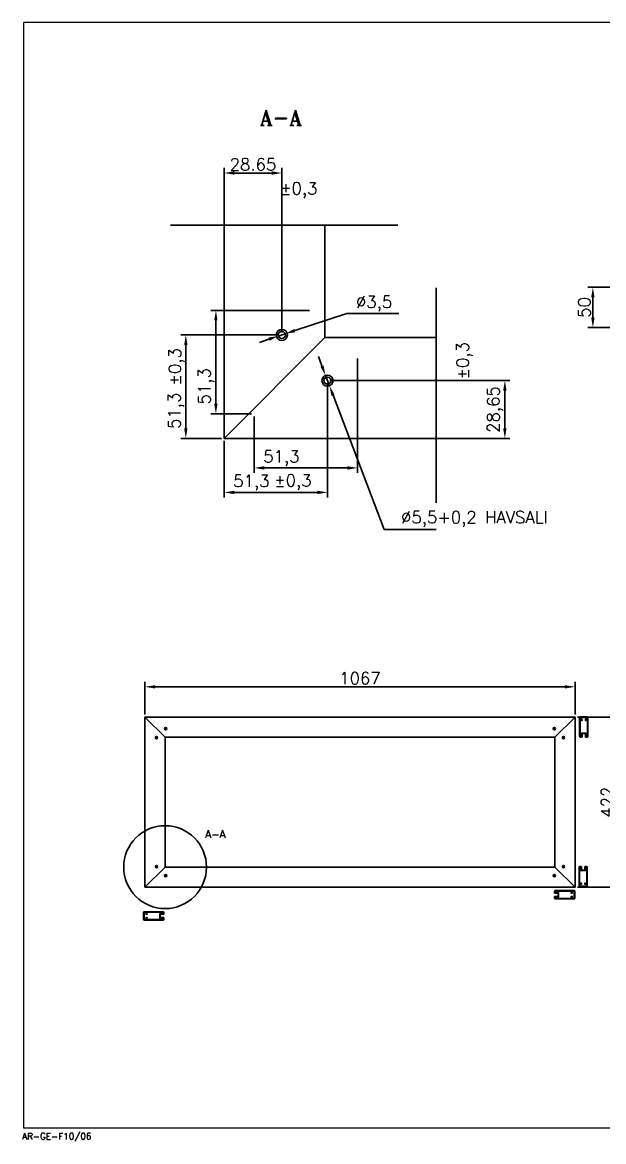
# Model space of a CAD drawing. Header units: millimetres. Extents: x 2270 to 2903, y 1179 to 1682.
# Drawn here: x 2500.1 to 2644.3, y 1404 to 1681.4 of the extents above; entities that cross this region are included whole.
import ezdxf

# ---------------------------------------------------------------- set-up
doc = ezdxf.new("R2010")
doc.units = ezdxf.units.MM
doc.header["$LTSCALE"] = 5
for name, color, linetype, lineweight in [('cizgi', 7, 'Continuous', 20), ('olcu', 242, 'Continuous', 18), ('taram', 5, 'Continuous', 18)]:
    doc.layers.add(name, color=color, linetype=linetype, lineweight=lineweight)
doc.styles.add('ROMANT', font='romant.shx', dxfattribs={"height": 3})
doc.dimstyles.new('ISO-25', dxfattribs={"dimtxt": 10, "dimasz": 2.5, "dimexe": 1.25, "dimexo": 0.625, "dimtad": 1, "dimtoh": 1, "dimlfac": 10, "dimtxsty": 'ROMANT', "dimcen": 2.5, "dimclrd": 242, "dimclre": 242, "dimclrt": 242, "dimadec": 1, "dimazin": 2, "dimtfac": 1, "dimtmove": 0, "dimatfit": 3, "dimfxl": 0, "dimarcsym": 0})

# ---------------------------------------------------------------- blocks, each defined once
blk = doc.blocks.new('*D20')
at = {"color": 242, "lineweight": -2, "ltscale": 5}
for p, q in [((2530.51, 1509.86), (2530.51, 1517.98)), ((2637.21, 1509.86), (2637.21, 1517.98)), ((2533.01, 1516.73), (2634.71, 1516.73))]:
    blk.add_line(p, q, dxfattribs=at)
at = {"color": 242, "ltscale": 5}
for points in [[(2533.01, 1517.14), (2533.01, 1516.31), (2530.51, 1516.73)], [(2634.71, 1517.14), (2634.71, 1516.31), (2637.21, 1516.73)]]:
    blk.add_solid(points, dxfattribs=at)
at = {"layer": 'Defpoints', "color": 0, "ltscale": 5}
for p in [(2637.21, 1516.73), (2530.51, 1509.24), (2637.21, 1509.24)]:
    blk.add_point(p, dxfattribs=at)
at = {"color": 242, "ltscale": 5, "insert": (2583.86, 1518.85), "char_height": 3, "attachment_point": 5, "style": 'ROMANT'}
blk.add_mtext('1067', dxfattribs=at)
blk = doc.blocks.new('*D21')
at = {"color": 242, "lineweight": -2, "ltscale": 5}
for p, q in [((2637.84, 1509.24), (2648.6, 1509.24)), ((2647.35, 1506.74), (2647.35, 1469.54)), ((2637.84, 1467.04), (2648.6, 1467.04))]:
    blk.add_line(p, q, dxfattribs=at)
at = {"color": 242, "ltscale": 5}
for points in [[(2646.93, 1506.74), (2647.77, 1506.74), (2647.35, 1509.24)], [(2646.93, 1469.54), (2647.77, 1469.54), (2647.35, 1467.04)]]:
    blk.add_solid(points, dxfattribs=at)
at = {"layer": 'Defpoints', "color": 0, "ltscale": 5}
for p in [(2637.21, 1509.24), (2637.21, 1467.04), (2647.35, 1467.04)]:
    blk.add_point(p, dxfattribs=at)
at = {"color": 242, "ltscale": 5, "insert": (2645.22, 1488.14), "char_height": 3, "attachment_point": 5, "rotation": 90, "style": 'ROMANT'}
blk.add_mtext('422', dxfattribs=at)
blk = doc.blocks.new('*D24')
at = {"color": 242, "lineweight": -2, "ltscale": 5}
for p, q in [((2571.3, 1610.02), (2546.86, 1610.02)), ((2548.11, 1607.52), (2548.11, 1586.87)), ((2556.97, 1584.37), (2546.86, 1584.37)), ((2731.14, 1553.61), (2696.49, 1553.61)), ((2697.74, 1551.11), (2697.74, 1546.11)), ((2731.14, 1543.61), (2696.49, 1543.61))]:
    blk.add_line(p, q, dxfattribs=at)
at = {"color": 242, "ltscale": 5}
for points in [[(2547.69, 1607.52), (2548.52, 1607.52), (2548.11, 1610.02)], [(2547.69, 1586.87), (2548.52, 1586.87), (2548.11, 1584.37)], [(2697.32, 1551.11), (2698.15, 1551.11), (2697.74, 1553.61)], [(2697.32, 1546.11), (2698.15, 1546.11), (2697.74, 1543.61)]]:
    blk.add_solid(points, dxfattribs=at)
at = {"layer": 'Defpoints', "color": 0, "ltscale": 5}
for p in [(2571.92, 1610.02), (2548.11, 1584.37), (2557.6, 1584.37), (2731.76, 1553.61), (2697.74, 1543.61), (2731.76, 1543.61)]:
    blk.add_point(p, dxfattribs=at)
at = {"color": 242, "ltscale": 5, "char_height": 3, "attachment_point": 5, "rotation": 90, "style": 'ROMANT'}
for s, insert in [('{\\fRomanT|b0|i0|c162|p2;51,3}', (2545.7, 1591.22)), ('{\\fRomanT|b0|i0|c162|p2;50}', (2695.61, 1548.61))]:
    blk.add_mtext(s, dxfattribs=dict(at, insert=insert))
blk = doc.blocks.new('*D25')
at = {"color": 242, "lineweight": -2, "ltscale": 5}
for p, q in [((2647.59, 1615.76), (2640.39, 1615.76)), ((2641.64, 1613.26), (2641.64, 1608.26)), ((2657.59, 1605.76), (2640.39, 1605.76)), ((2583.25, 1598.07), (2583.25, 1569.73)), ((2557.6, 1583.74), (2557.6, 1569.73)), ((2580.75, 1570.98), (2560.1, 1570.98))]:
    blk.add_line(p, q, dxfattribs=at)
at = {"color": 242, "ltscale": 5}
for points in [[(2641.22, 1613.26), (2642.06, 1613.26), (2641.64, 1615.76)], [(2641.22, 1608.26), (2642.06, 1608.26), (2641.64, 1605.76)], [(2560.1, 1571.39), (2560.1, 1570.56), (2557.6, 1570.98)], [(2580.75, 1571.39), (2580.75, 1570.56), (2583.25, 1570.98)]]:
    blk.add_solid(points, dxfattribs=at)
at = {"layer": 'Defpoints', "color": 0, "ltscale": 5}
for p in [(2648.21, 1615.76), (2641.64, 1605.76), (2658.21, 1605.76), (2583.25, 1598.69), (2557.6, 1584.37), (2557.6, 1570.98)]:
    blk.add_point(p, dxfattribs=at)
at = {"color": 242, "ltscale": 5, "insert": (2639.52, 1610.76), "char_height": 3, "attachment_point": 5, "rotation": 90, "style": 'ROMANT'}
blk.add_mtext('{\\fRomanT|b0|i0|c162|p2;50}', dxfattribs=at)
at = {"color": 242, "ltscale": 5, "insert": (2564.36, 1573.38), "char_height": 3, "attachment_point": 5, "style": 'ROMANT'}
blk.add_mtext('{\\fRomanT|b0|i0|c162|p2;51,3}', dxfattribs=at)
blk = doc.blocks.new('*D29')
at = {"color": 242, "lineweight": -2, "ltscale": 5}
for p, q in [((2563.85, 1603.95), (2539.4, 1603.95)), ((2540.65, 1601.45), (2540.65, 1580.8)), ((2549.52, 1578.3), (2539.4, 1578.3))]:
    blk.add_line(p, q, dxfattribs=at)
at = {"color": 242, "ltscale": 5}
for points in [[(2540.24, 1601.45), (2541.07, 1601.45), (2540.65, 1603.95)], [(2540.24, 1580.8), (2541.07, 1580.8), (2540.65, 1578.3)]]:
    blk.add_solid(points, dxfattribs=at)
at = {"layer": 'Defpoints', "color": 0, "ltscale": 5}
for p in [(2564.47, 1603.95), (2540.65, 1578.3), (2550.15, 1578.3)]:
    blk.add_point(p, dxfattribs=at)
at = {"color": 242, "ltscale": 5, "insert": (2538.25, 1585.15), "char_height": 3, "attachment_point": 5, "rotation": 90, "style": 'ROMANT'}
blk.add_mtext('{\\fRomanT|b0|i0|c162|p2;51,3}', dxfattribs=at)
blk = doc.blocks.new('*D30')
at = {"color": 242, "lineweight": -2, "ltscale": 5}
for p, q in [((2575.8, 1592), (2575.8, 1563.66)), ((2550.15, 1577.67), (2550.15, 1563.66)), ((2573.3, 1564.91), (2552.65, 1564.91))]:
    blk.add_line(p, q, dxfattribs=at)
at = {"color": 242, "ltscale": 5}
for points in [[(2552.65, 1565.32), (2552.65, 1564.49), (2550.15, 1564.91)], [(2573.3, 1565.32), (2573.3, 1564.49), (2575.8, 1564.91)]]:
    blk.add_solid(points, dxfattribs=at)
at = {"layer": 'Defpoints', "color": 0, "ltscale": 5}
for p in [(2575.8, 1592.62), (2550.15, 1578.3), (2550.15, 1564.91)]:
    blk.add_point(p, dxfattribs=at)
at = {"color": 242, "ltscale": 5, "insert": (2556.91, 1567.31), "char_height": 3, "attachment_point": 5, "style": 'ROMANT'}
blk.add_mtext('{\\fRomanT|b0|i0|c162|p2;51,3}', dxfattribs=at)
blk = doc.blocks.new('*D31')
at = {"color": 242, "lineweight": -2, "ltscale": 5}
for p, q in [((2550.15, 1610.64), (2550.15, 1645.32)), ((2564.47, 1604.57), (2564.47, 1645.32)), ((2561.97, 1644.07), (2552.65, 1644.07))]:
    blk.add_line(p, q, dxfattribs=at)
at = {"color": 242, "ltscale": 5}
for points in [[(2552.65, 1644.49), (2552.65, 1643.66), (2550.15, 1644.07)], [(2561.97, 1644.49), (2561.97, 1643.66), (2564.47, 1644.07)]]:
    blk.add_solid(points, dxfattribs=at)
at = {"layer": 'Defpoints', "color": 0, "ltscale": 5}
for p in [(2550.15, 1644.07), (2550.15, 1610.02), (2564.47, 1603.95)]:
    blk.add_point(p, dxfattribs=at)
at = {"color": 242, "ltscale": 5, "insert": (2557.31, 1646.2), "char_height": 3, "attachment_point": 5, "style": 'ROMANT'}
blk.add_mtext('{\\fRomanT|b0|i0|c162|p2;28.65}', dxfattribs=at)
blk = doc.blocks.new('*D32')
at = {"color": 242, "lineweight": -2, "ltscale": 5}
for p, q in [((2576.42, 1592.62), (2621.05, 1592.62)), ((2619.8, 1590.12), (2619.8, 1580.8)), ((2583.87, 1578.3), (2621.05, 1578.3))]:
    blk.add_line(p, q, dxfattribs=at)
at = {"color": 242, "ltscale": 5}
for points in [[(2619.38, 1590.12), (2620.22, 1590.12), (2619.8, 1592.62)], [(2619.38, 1580.8), (2620.22, 1580.8), (2619.8, 1578.3)]]:
    blk.add_solid(points, dxfattribs=at)
at = {"layer": 'Defpoints', "color": 0, "ltscale": 5}
for p in [(2575.8, 1592.62), (2583.25, 1578.3), (2619.8, 1578.3)]:
    blk.add_point(p, dxfattribs=at)
at = {"color": 242, "ltscale": 5, "insert": (2617.4, 1585.46), "char_height": 3, "attachment_point": 5, "rotation": 90, "style": 'ROMANT'}
blk.add_mtext('{\\fRomanT|b0|i0|c162|p2;28,65}', dxfattribs=at)

msp = doc.modelspace()

# ---------------------------------------------------------------- hatches: boundary and pattern name
at = {"layer": 'taram'}
h = msp.add_hatch(dxfattribs=at)
h.set_pattern_fill('ANSI31', color=256, scale=0.04, angle=-90, style=0)
h.set_pattern_definition([(45, (2608.08736, 1403.41381), (0.08980256, -0.08980256), [])])
edge = h.paths.add_edge_path(flags=16)
edge.add_line((2638.8374, 1508.5492), (2638.5074, 1508.5492))
edge.add_line((2638.5074, 1508.5492), (2638.5074, 1508.3742))
edge.add_arc((2638.4824, 1508.3742), 0.025, 270, 360, ccw=False)
edge.add_line((2638.4824, 1508.3492), (2638.4724, 1508.3492))
edge.add_line((2638.4724, 1508.3492), (2638.4724, 1504.5992))
edge.add_line((2638.4724, 1504.5992), (2638.4824, 1504.5992))
edge.add_arc((2638.4824, 1504.5742), 0.025, 360, 450, ccw=False)
edge.add_line((2638.5074, 1504.5742), (2638.5074, 1504.3992))
edge.add_line((2638.5074, 1504.3992), (2638.8374, 1504.3992))
edge.add_line((2638.8374, 1504.3992), (2638.8374, 1505.2542))
edge.add_arc((2638.8624, 1505.2542), 0.025, 90, 180, ccw=False)
edge.add_line((2638.8624, 1505.2792), (2639.8924, 1505.2792))
edge.add_arc((2639.8924, 1505.2542), 0.025, 360, 450, ccw=False)
edge.add_line((2639.9174, 1505.2542), (2639.9174, 1504.3992))
edge.add_line((2639.9174, 1504.3992), (2640.2474, 1504.3992))
edge.add_line((2640.2474, 1504.3992), (2640.2474, 1504.5742))
edge.add_arc((2640.2724, 1504.5742), 0.025, 90, 180, ccw=False)
edge.add_line((2640.2724, 1504.5992), (2640.2824, 1504.5992))
edge.add_line((2640.2824, 1504.5992), (2640.2824, 1508.3492))
edge.add_line((2640.2824, 1508.3492), (2640.2724, 1508.3492))
edge.add_arc((2640.2724, 1508.3742), 0.025, 180, 270, ccw=False)
edge.add_line((2640.2474, 1508.3742), (2640.2474, 1508.5492))
edge.add_line((2640.2474, 1508.5492), (2639.9174, 1508.5492))
edge.add_line((2639.9174, 1508.5492), (2639.9174, 1508.4092))
edge.add_arc((2639.8574, 1508.4092), 0.06, 180, 360, ccw=False)
edge.add_line((2639.7974, 1508.4092), (2639.7974, 1508.6442))
edge.add_arc((2639.8224, 1508.6442), 0.025, 90, 180, ccw=False)
edge.add_line((2639.8224, 1508.6692), (2640.2824, 1508.6692))
edge.add_line((2640.2824, 1508.6692), (2640.2824, 1509.1592))
edge.add_line((2640.2824, 1509.1592), (2638.4724, 1509.1592))
edge.add_line((2638.4724, 1509.1592), (2638.4724, 1508.6692))
edge.add_line((2638.4724, 1508.6692), (2638.9324, 1508.6692))
edge.add_arc((2638.9324, 1508.6442), 0.025, 360, 450, ccw=False)
edge.add_line((2638.9574, 1508.6442), (2638.9574, 1508.4092))
edge.add_arc((2638.8974, 1508.4092), 0.06, 180, 360, ccw=False)
edge.add_line((2638.8374, 1508.4092), (2638.8374, 1508.5492))
edge = h.paths.add_edge_path()
edge.add_line((2638.9074, 1504.2792), (2638.4524, 1504.2792))
edge.add_arc((2638.4524, 1504.3792), 0.1, 180, 270, ccw=False)
edge.add_line((2638.3524, 1504.3792), (2638.3524, 1509.1792))
edge.add_arc((2638.4524, 1509.1792), 0.1, 90, 180, ccw=False)
edge.add_line((2638.4524, 1509.2792), (2640.3024, 1509.2792))
edge.add_arc((2640.3024, 1509.1792), 0.1, 360, 450, ccw=False)
edge.add_line((2640.4024, 1509.1792), (2640.4024, 1504.3792))
edge.add_arc((2640.3024, 1504.3792), 0.1, 270, 360, ccw=False)
edge.add_line((2640.3024, 1504.2792), (2639.8474, 1504.2792))
edge.add_arc((2639.8474, 1504.3292), 0.05, 180, 270, ccw=False)
edge.add_line((2639.7974, 1504.3292), (2639.7974, 1505.1592))
edge.add_line((2639.7974, 1505.1592), (2638.9574, 1505.1592))
edge.add_line((2638.9574, 1505.1592), (2638.9574, 1504.3292))
edge.add_arc((2638.9074, 1504.3292), 0.05, 270, 360, ccw=False)
h = msp.add_hatch(dxfattribs=at)
h.set_pattern_fill('ANSI31', color=256, scale=0.04, angle=-90, style=0)
h.set_pattern_definition([(315, (2607.93874, 1573.0385), (0.08980256, 0.08980256), [])])
edge = h.paths.add_edge_path(flags=16)
edge.add_line((2638.6888, 1467.9031), (2638.3588, 1467.9031))
edge.add_line((2638.3588, 1467.9031), (2638.3588, 1468.0781))
edge.add_arc((2638.3338, 1468.0781), 0.025, 0, 90)
edge.add_line((2638.3338, 1468.1031), (2638.3238, 1468.1031))
edge.add_line((2638.3238, 1468.1031), (2638.3238, 1471.8531))
edge.add_line((2638.3238, 1471.8531), (2638.3338, 1471.8531))
edge.add_arc((2638.3338, 1471.8781), 0.025, -90, 0)
edge.add_line((2638.3588, 1471.8781), (2638.3588, 1472.0531))
edge.add_line((2638.3588, 1472.0531), (2638.6888, 1472.0531))
edge.add_line((2638.6888, 1472.0531), (2638.6888, 1471.1981))
edge.add_arc((2638.7138, 1471.1981), 0.025, 180, 270)
edge.add_line((2638.7138, 1471.1731), (2639.7438, 1471.1731))
edge.add_arc((2639.7438, 1471.1981), 0.025, -90, 0)
edge.add_line((2639.7688, 1471.1981), (2639.7688, 1472.0531))
edge.add_line((2639.7688, 1472.0531), (2640.0988, 1472.0531))
edge.add_line((2640.0988, 1472.0531), (2640.0988, 1471.8781))
edge.add_arc((2640.1238, 1471.8781), 0.025, 180, 270)
edge.add_line((2640.1238, 1471.8531), (2640.1338, 1471.8531))
edge.add_line((2640.1338, 1471.8531), (2640.1338, 1468.1031))
edge.add_line((2640.1338, 1468.1031), (2640.1238, 1468.1031))
edge.add_arc((2640.1238, 1468.0781), 0.025, 90, 180)
edge.add_line((2640.0988, 1468.0781), (2640.0988, 1467.9031))
edge.add_line((2640.0988, 1467.9031), (2639.7688, 1467.9031))
edge.add_line((2639.7688, 1467.9031), (2639.7688, 1468.0431))
edge.add_arc((2639.7088, 1468.0431), 0.06, 0, 180)
edge.add_line((2639.6488, 1468.0431), (2639.6488, 1467.8081))
edge.add_arc((2639.6738, 1467.8081), 0.025, 180, 270)
edge.add_line((2639.6738, 1467.7831), (2640.1338, 1467.7831))
edge.add_line((2640.1338, 1467.7831), (2640.1338, 1467.2931))
edge.add_line((2640.1338, 1467.2931), (2638.3238, 1467.2931))
edge.add_line((2638.3238, 1467.2931), (2638.3238, 1467.7831))
edge.add_line((2638.3238, 1467.7831), (2638.7838, 1467.7831))
edge.add_arc((2638.7838, 1467.8081), 0.025, -90, 0)
edge.add_line((2638.8088, 1467.8081), (2638.8088, 1468.0431))
edge.add_arc((2638.7488, 1468.0431), 0.06, 0, 180)
edge.add_line((2638.6888, 1468.0431), (2638.6888, 1467.9031))
edge = h.paths.add_edge_path()
edge.add_line((2638.7588, 1472.1731), (2638.3038, 1472.1731))
edge.add_arc((2638.3038, 1472.0731), 0.1, 90, 180)
edge.add_line((2638.2038, 1472.0731), (2638.2038, 1467.2731))
edge.add_arc((2638.3038, 1467.2731), 0.1, 180, 270)
edge.add_line((2638.3038, 1467.1731), (2640.1538, 1467.1731))
edge.add_arc((2640.1538, 1467.2731), 0.1, -90, 0)
edge.add_line((2640.2538, 1467.2731), (2640.2538, 1472.0731))
edge.add_arc((2640.1538, 1472.0731), 0.1, 0, 90)
edge.add_line((2640.1538, 1472.1731), (2639.6988, 1472.1731))
edge.add_arc((2639.6988, 1472.1231), 0.05, 90, 180)
edge.add_line((2639.6488, 1472.1231), (2639.6488, 1471.2931))
edge.add_line((2639.6488, 1471.2931), (2638.8088, 1471.2931))
edge.add_line((2638.8088, 1471.2931), (2638.8088, 1472.1231))
edge.add_arc((2638.7588, 1472.1231), 0.05, 0, 90)
h = msp.add_hatch(dxfattribs=at)
h.set_pattern_fill('ANSI31', color=256, scale=0.04, style=0)
h.set_pattern_definition([(45, (2531.27228, 1433.89003), (-0.08980256, 0.08980256), [])])
edge = h.paths.add_edge_path(flags=16)
edge.add_line((2636.4077, 1464.6401), (2636.4077, 1464.3101))
edge.add_line((2636.4077, 1464.3101), (2636.2327, 1464.3101))
edge.add_arc((2636.2327, 1464.2851), 0.025, 90, 180)
edge.add_line((2636.2077, 1464.2851), (2636.2077, 1464.2751))
edge.add_line((2636.2077, 1464.2751), (2632.4577, 1464.2751))
edge.add_line((2632.4577, 1464.2751), (2632.4577, 1464.2851))
edge.add_arc((2632.4327, 1464.2851), 0.025, 0, 90)
edge.add_line((2632.4327, 1464.3101), (2632.2577, 1464.3101))
edge.add_line((2632.2577, 1464.3101), (2632.2577, 1464.6401))
edge.add_line((2632.2577, 1464.6401), (2633.1127, 1464.6401))
edge.add_arc((2633.1127, 1464.6651), 0.025, 270, 360)
edge.add_line((2633.1377, 1464.6651), (2633.1377, 1465.6951))
edge.add_arc((2633.1127, 1465.6951), 0.025, 0, 90)
edge.add_line((2633.1127, 1465.7201), (2632.2577, 1465.7201))
edge.add_line((2632.2577, 1465.7201), (2632.2577, 1466.0501))
edge.add_line((2632.2577, 1466.0501), (2632.4327, 1466.0501))
edge.add_arc((2632.4327, 1466.0751), 0.025, 270, 360)
edge.add_line((2632.4577, 1466.0751), (2632.4577, 1466.0851))
edge.add_line((2632.4577, 1466.0851), (2636.2077, 1466.0851))
edge.add_line((2636.2077, 1466.0851), (2636.2077, 1466.0751))
edge.add_arc((2636.2327, 1466.0751), 0.025, 180, 270)
edge.add_line((2636.2327, 1466.0501), (2636.4077, 1466.0501))
edge.add_line((2636.4077, 1466.0501), (2636.4077, 1465.7201))
edge.add_line((2636.4077, 1465.7201), (2636.2677, 1465.7201))
edge.add_arc((2636.2677, 1465.6601), 0.06, 90, 270)
edge.add_line((2636.2677, 1465.6001), (2636.5027, 1465.6001))
edge.add_arc((2636.5027, 1465.6251), 0.025, 270, 360)
edge.add_line((2636.5277, 1465.6251), (2636.5277, 1466.0851))
edge.add_line((2636.5277, 1466.0851), (2637.0177, 1466.0851))
edge.add_line((2637.0177, 1466.0851), (2637.0177, 1464.2751))
edge.add_line((2637.0177, 1464.2751), (2636.5277, 1464.2751))
edge.add_line((2636.5277, 1464.2751), (2636.5277, 1464.7351))
edge.add_arc((2636.5027, 1464.7351), 0.025, 0, 90)
edge.add_line((2636.5027, 1464.7601), (2636.2677, 1464.7601))
edge.add_arc((2636.2677, 1464.7001), 0.06, 90, 270)
edge.add_line((2636.2677, 1464.6401), (2636.4077, 1464.6401))
edge = h.paths.add_edge_path()
edge.add_line((2632.1377, 1464.7101), (2632.1377, 1464.2551))
edge.add_arc((2632.2377, 1464.2551), 0.1, 180, 270)
edge.add_line((2632.2377, 1464.1551), (2637.0377, 1464.1551))
edge.add_arc((2637.0377, 1464.2551), 0.1, 270, 360)
edge.add_line((2637.1377, 1464.2551), (2637.1377, 1466.1051))
edge.add_arc((2637.0377, 1466.1051), 0.1, 0, 90)
edge.add_line((2637.0377, 1466.2051), (2632.2377, 1466.2051))
edge.add_arc((2632.2377, 1466.1051), 0.1, 90, 180)
edge.add_line((2632.1377, 1466.1051), (2632.1377, 1465.6501))
edge.add_arc((2632.1877, 1465.6501), 0.05, 180, 270)
edge.add_line((2632.1877, 1465.6001), (2633.0177, 1465.6001))
edge.add_line((2633.0177, 1465.6001), (2633.0177, 1464.7601))
edge.add_line((2633.0177, 1464.7601), (2632.1877, 1464.7601))
edge.add_arc((2632.1877, 1464.7101), 0.05, 90, 180)
h = msp.add_hatch(dxfattribs=at)
h.set_pattern_fill('ANSI31', color=256, scale=0.04, style=0)
h.set_pattern_definition([(135, (2636.0565, 1428.65991), (0.08980256, 0.08980256), [])])
edge = h.paths.add_edge_path(flags=16)
edge.add_line((2530.9211, 1459.41), (2530.9211, 1459.08))
edge.add_line((2530.9211, 1459.08), (2531.0961, 1459.08))
edge.add_arc((2531.0961, 1459.055), 0.025, 360, 450, ccw=False)
edge.add_line((2531.1211, 1459.055), (2531.1211, 1459.045))
edge.add_line((2531.1211, 1459.045), (2534.8711, 1459.045))
edge.add_line((2534.8711, 1459.045), (2534.8711, 1459.055))
edge.add_arc((2534.8961, 1459.055), 0.025, 450, 540, ccw=False)
edge.add_line((2534.8961, 1459.08), (2535.0711, 1459.08))
edge.add_line((2535.0711, 1459.08), (2535.0711, 1459.41))
edge.add_line((2535.0711, 1459.41), (2534.2161, 1459.41))
edge.add_arc((2534.2161, 1459.435), 0.025, 180, 270, ccw=False)
edge.add_line((2534.1911, 1459.435), (2534.1911, 1460.465))
edge.add_arc((2534.2161, 1460.465), 0.025, 450, 540, ccw=False)
edge.add_line((2534.2161, 1460.49), (2535.0711, 1460.49))
edge.add_line((2535.0711, 1460.49), (2535.0711, 1460.82))
edge.add_line((2535.0711, 1460.82), (2534.8961, 1460.82))
edge.add_arc((2534.8961, 1460.845), 0.025, 180, 270, ccw=False)
edge.add_line((2534.8711, 1460.845), (2534.8711, 1460.855))
edge.add_line((2534.8711, 1460.855), (2531.1211, 1460.855))
edge.add_line((2531.1211, 1460.855), (2531.1211, 1460.845))
edge.add_arc((2531.0961, 1460.845), 0.025, 270, 360, ccw=False)
edge.add_line((2531.0961, 1460.82), (2530.9211, 1460.82))
edge.add_line((2530.9211, 1460.82), (2530.9211, 1460.49))
edge.add_line((2530.9211, 1460.49), (2531.0611, 1460.49))
edge.add_arc((2531.0611, 1460.43), 0.06, 270, 450, ccw=False)
edge.add_line((2531.0611, 1460.37), (2530.8261, 1460.37))
edge.add_arc((2530.8261, 1460.395), 0.025, 180, 270, ccw=False)
edge.add_line((2530.8011, 1460.395), (2530.8011, 1460.855))
edge.add_line((2530.8011, 1460.855), (2530.3111, 1460.855))
edge.add_line((2530.3111, 1460.855), (2530.3111, 1459.045))
edge.add_line((2530.3111, 1459.045), (2530.8011, 1459.045))
edge.add_line((2530.8011, 1459.045), (2530.8011, 1459.505))
edge.add_arc((2530.8261, 1459.505), 0.025, 450, 540, ccw=False)
edge.add_line((2530.8261, 1459.53), (2531.0611, 1459.53))
edge.add_arc((2531.0611, 1459.47), 0.06, 270, 450, ccw=False)
edge.add_line((2531.0611, 1459.41), (2530.9211, 1459.41))
edge = h.paths.add_edge_path()
edge.add_line((2535.1911, 1459.48), (2535.1911, 1459.025))
edge.add_arc((2535.0911, 1459.025), 0.1, 270, 360, ccw=False)
edge.add_line((2535.0911, 1458.925), (2530.2911, 1458.925))
edge.add_arc((2530.2911, 1459.025), 0.1, 180, 270, ccw=False)
edge.add_line((2530.1911, 1459.025), (2530.1911, 1460.875))
edge.add_arc((2530.2911, 1460.875), 0.1, 450, 540, ccw=False)
edge.add_line((2530.2911, 1460.975), (2535.0911, 1460.975))
edge.add_arc((2535.0911, 1460.875), 0.1, 360, 450, ccw=False)
edge.add_line((2535.1911, 1460.875), (2535.1911, 1460.42))
edge.add_arc((2535.1411, 1460.42), 0.05, 270, 360, ccw=False)
edge.add_line((2535.1411, 1460.37), (2534.3111, 1460.37))
edge.add_line((2534.3111, 1460.37), (2534.3111, 1459.53))
edge.add_line((2534.3111, 1459.53), (2535.1411, 1459.53))
edge.add_arc((2535.1411, 1459.48), 0.05, 360, 450, ccw=False)

# ---------------------------------------------------------------- linework, layer by layer
at = {"ltscale": 5}
for p, q in [((2536.8781, 1631.1138), (2593.2868, 1631.1138)), ((2602.7715, 1615.6541), (2602.7715, 1562.2933)), ((2550.1452, 1578.2971), (2575.1452, 1603.2971)), ((2530.5133, 1509.2378), (2535.5133, 1504.2378)), ((2637.2133, 1509.2378), (2632.2133, 1504.2378)), ((2530.5133, 1467.0378), (2535.5133, 1472.0378)), ((2637.2133, 1467.0378), (2632.2133, 1472.0378))]:
    msp.add_line(p, q, dxfattribs=at)
at = {"color": 242, "ltscale": 5}
for p, q in [((2580.5788, 1609.2666), (2567.6749, 1605.0054)), ((2593.4895, 1609.2666), (2580.5788, 1609.2666)), ((2563.6393, 1603.6727), (2565.301, 1604.2215)), ((2561.2654, 1602.8888), (2558.8915, 1602.1049)), ((2574.419, 1596.2445), (2573.5311, 1598.5815)), ((2575.3068, 1593.9075), (2576.2835, 1591.3367)), ((2589.826, 1555.6902), (2577.1713, 1588.9997)), ((2602.7367, 1555.6902), (2589.826, 1555.6902))]:
    msp.add_line(p, q, dxfattribs=at)
at = {"ltscale": 5}
for points in [[(2602.7715, 1578.2971), (2550.1452, 1578.2971), (2550.1452, 1631.1138)], [(2602.7715, 1603.2971), (2575.1452, 1603.2971), (2575.1452, 1631.1138)]]:
    msp.add_lwpolyline(points, dxfattribs=at)
for points in [[(2530.5133, 1467.0378), (2530.5133, 1509.2378), (2637.2133, 1509.2378), (2637.2133, 1467.0378)], [(2535.5133, 1472.0378), (2535.5133, 1504.2378), (2632.2133, 1504.2378), (2632.2133, 1472.0378)]]:
    msp.add_lwpolyline(points, close=True, dxfattribs=at)
for points in [[(2639.7974, 1504.3292), (2639.7974, 1505.1592), (2638.9574, 1505.1592), (2638.9574, 1504.3292, -0.41421356), (2638.9074, 1504.2792), (2638.4524, 1504.2792, -0.41421356), (2638.3524, 1504.3792), (2638.3524, 1509.1792, -0.41421356), (2638.4524, 1509.2792), (2640.3024, 1509.2792, -0.41421356), (2640.4024, 1509.1792), (2640.4024, 1504.3792, -0.41421356), (2640.3024, 1504.2792), (2639.8474, 1504.2792, -0.41421356)], [(2638.4824, 1508.3492), (2638.4724, 1508.3492), (2638.4724, 1504.5992), (2638.4824, 1504.5992, -0.41421356), (2638.5074, 1504.5742), (2638.5074, 1504.3992), (2638.8374, 1504.3992), (2638.8374, 1505.2542, -0.41421356), (2638.8624, 1505.2792), (2639.8924, 1505.2792, -0.41421356), (2639.9174, 1505.2542), (2639.9174, 1504.3992), (2640.2474, 1504.3992), (2640.2474, 1504.5742, -0.41421356), (2640.2724, 1504.5992), (2640.2824, 1504.5992), (2640.2824, 1508.3492), (2640.2724, 1508.3492, -0.41421356), (2640.2474, 1508.3742), (2640.2474, 1508.5492), (2639.9174, 1508.5492), (2639.9174, 1508.4092, -1), (2639.7974, 1508.4092), (2639.7974, 1508.6442, -0.41421356), (2639.8224, 1508.6692), (2640.2824, 1508.6692), (2640.2824, 1509.1592), (2638.4724, 1509.1592), (2638.4724, 1508.6692), (2638.9324, 1508.6692, -0.41421356), (2638.9574, 1508.6442), (2638.9574, 1508.4092, -1), (2638.8374, 1508.4092), (2638.8374, 1508.5492), (2638.5074, 1508.5492), (2638.5074, 1508.3742, -0.41421356)], [(2639.6488, 1472.1231), (2639.6488, 1471.2931), (2638.8088, 1471.2931), (2638.8088, 1472.1231, 0.41421356), (2638.7588, 1472.1731), (2638.3038, 1472.1731, 0.41421356), (2638.2038, 1472.0731), (2638.2038, 1467.2731, 0.41421356), (2638.3038, 1467.1731), (2640.1538, 1467.1731, 0.41421356), (2640.2538, 1467.2731), (2640.2538, 1472.0731, 0.41421356), (2640.1538, 1472.1731), (2639.6988, 1472.1731, 0.41421356)], [(2638.3338, 1468.1031), (2638.3238, 1468.1031), (2638.3238, 1471.8531), (2638.3338, 1471.8531, 0.41421356), (2638.3588, 1471.8781), (2638.3588, 1472.0531), (2638.6888, 1472.0531), (2638.6888, 1471.1981, 0.41421356), (2638.7138, 1471.1731), (2639.7438, 1471.1731, 0.41421356), (2639.7688, 1471.1981), (2639.7688, 1472.0531), (2640.0988, 1472.0531), (2640.0988, 1471.8781, 0.41421356), (2640.1238, 1471.8531), (2640.1338, 1471.8531), (2640.1338, 1468.1031), (2640.1238, 1468.1031, 0.41421356), (2640.0988, 1468.0781), (2640.0988, 1467.9031), (2639.7688, 1467.9031), (2639.7688, 1468.0431, 1), (2639.6488, 1468.0431), (2639.6488, 1467.8081, 0.41421356), (2639.6738, 1467.7831), (2640.1338, 1467.7831), (2640.1338, 1467.2931), (2638.3238, 1467.2931), (2638.3238, 1467.7831), (2638.7838, 1467.7831, 0.41421356), (2638.8088, 1467.8081), (2638.8088, 1468.0431, 1), (2638.6888, 1468.0431), (2638.6888, 1467.9031), (2638.3588, 1467.9031), (2638.3588, 1468.0781, 0.41421356)], [(2632.1877, 1465.6001), (2633.0177, 1465.6001), (2633.0177, 1464.7601), (2632.1877, 1464.7601, 0.41421356), (2632.1377, 1464.7101), (2632.1377, 1464.2551, 0.41421356), (2632.2377, 1464.1551), (2637.0377, 1464.1551, 0.41421356), (2637.1377, 1464.2551), (2637.1377, 1466.1051, 0.41421356), (2637.0377, 1466.2051), (2632.2377, 1466.2051, 0.41421356), (2632.1377, 1466.1051), (2632.1377, 1465.6501, 0.41421356)], [(2636.2077, 1464.2851), (2636.2077, 1464.2751), (2632.4577, 1464.2751), (2632.4577, 1464.2851, 0.41421356), (2632.4327, 1464.3101), (2632.2577, 1464.3101), (2632.2577, 1464.6401), (2633.1127, 1464.6401, 0.41421356), (2633.1377, 1464.6651), (2633.1377, 1465.6951, 0.41421356), (2633.1127, 1465.7201), (2632.2577, 1465.7201), (2632.2577, 1466.0501), (2632.4327, 1466.0501, 0.41421356), (2632.4577, 1466.0751), (2632.4577, 1466.0851), (2636.2077, 1466.0851), (2636.2077, 1466.0751, 0.41421356), (2636.2327, 1466.0501), (2636.4077, 1466.0501), (2636.4077, 1465.7201), (2636.2677, 1465.7201, 1), (2636.2677, 1465.6001), (2636.5027, 1465.6001, 0.41421356), (2636.5277, 1465.6251), (2636.5277, 1466.0851), (2637.0177, 1466.0851), (2637.0177, 1464.2751), (2636.5277, 1464.2751), (2636.5277, 1464.7351, 0.41421356), (2636.5027, 1464.7601), (2636.2677, 1464.7601, 1), (2636.2677, 1464.6401), (2636.4077, 1464.6401), (2636.4077, 1464.3101), (2636.2327, 1464.3101, 0.41421356)], [(2535.1411, 1460.37), (2534.3111, 1460.37), (2534.3111, 1459.53), (2535.1411, 1459.53, -0.41421356), (2535.1911, 1459.48), (2535.1911, 1459.025, -0.41421356), (2535.0911, 1458.925), (2530.2911, 1458.925, -0.41421356), (2530.1911, 1459.025), (2530.1911, 1460.875, -0.41421356), (2530.2911, 1460.975), (2535.0911, 1460.975, -0.41421356), (2535.1911, 1460.875), (2535.1911, 1460.42, -0.41421356)], [(2531.1211, 1459.055), (2531.1211, 1459.045), (2534.8711, 1459.045), (2534.8711, 1459.055, -0.41421356), (2534.8961, 1459.08), (2535.0711, 1459.08), (2535.0711, 1459.41), (2534.2161, 1459.41, -0.41421356), (2534.1911, 1459.435), (2534.1911, 1460.465, -0.41421356), (2534.2161, 1460.49), (2535.0711, 1460.49), (2535.0711, 1460.82), (2534.8961, 1460.82, -0.41421356), (2534.8711, 1460.845), (2534.8711, 1460.855), (2531.1211, 1460.855), (2531.1211, 1460.845, -0.41421356), (2531.0961, 1460.82), (2530.9211, 1460.82), (2530.9211, 1460.49), (2531.0611, 1460.49, -1), (2531.0611, 1460.37), (2530.8261, 1460.37, -0.41421356), (2530.8011, 1460.395), (2530.8011, 1460.855), (2530.3111, 1460.855), (2530.3111, 1459.045), (2530.8011, 1459.045), (2530.8011, 1459.505, -0.41421356), (2530.8261, 1459.53), (2531.0611, 1459.53, -1), (2531.0611, 1459.41), (2530.9211, 1459.41), (2530.9211, 1459.08), (2531.0961, 1459.08, -0.41421356)]]:
    msp.add_lwpolyline(points, format="xyb", close=True)
for centre, radius in [((2564.4702, 1603.9471), 1.375), ((2564.4702, 1603.9471), 0.875), ((2575.7952, 1592.6221), 1.375), ((2575.7952, 1592.6221), 0.875), ((2535.6433, 1506.3728), 0.275), ((2535.6433, 1506.3728), 0.175), ((2632.0833, 1506.3728), 0.275), ((2632.0833, 1506.3728), 0.175), ((2533.3783, 1504.1078), 0.275), ((2533.3783, 1504.1078), 0.175), ((2634.3483, 1504.1078), 0.275), ((2634.3483, 1504.1078), 0.175), ((2533.3783, 1472.1678), 0.275), ((2533.3783, 1472.1678), 0.175), ((2634.3483, 1472.1678), 0.275), ((2634.3483, 1472.1678), 0.175), ((2535.6433, 1469.9028), 0.275), ((2535.6433, 1469.9028), 0.175), ((2632.0833, 1469.9028), 0.275), ((2632.0833, 1469.9028), 0.175)]:
    msp.add_circle(centre, radius, dxfattribs=at)
at = {"color": 1, "ltscale": 5}
msp.add_circle((2535.5133, 1472.0378), 10.2724, dxfattribs=at)
at = {"color": 242, "ltscale": 5}
for points in [[(2561.1347, 1603.2844), (2561.396, 1602.4931), (2563.6393, 1603.6727)], [(2567.5443, 1605.4011), (2567.8056, 1604.6098), (2565.301, 1604.2215)], [(2574.8085, 1596.3925), (2574.0295, 1596.0965), (2575.3068, 1593.9075)], [(2577.5608, 1589.1477), (2576.7818, 1588.8517), (2576.2835, 1591.3367)]]:
    msp.add_solid(points, dxfattribs=at)
at = {"layer": 'cizgi'}
for p, q in [((2500.3925, 1681.4067), (2500.3925, 1407.4067)), ((2888.3925, 1681.4067), (2500.3925, 1681.4067)), ((2500.3925, 1407.4067), (2888.3925, 1407.4067))]:
    msp.add_line(p, q, dxfattribs=at)

# ---------------------------------------------------------------- texts
at = {"color": 242, "ltscale": 5, "char_height": 3, "attachment_point": 5, "style": 'ROMANT'}
for s, insert in [('±0,3', (2568.6834, 1639.8055)), ('∅{\\fRomanT|b0|i0|c162|p2;3,5}', (2587.3466, 1611.6773)), ('±0,3', (2567.2267, 1567.4158)), ('{\\fRomanT|b0|i0|c162|p2;%%C5,5+0,2 HAVSALI}', (2612.2429, 1558.3099))]:
    msp.add_mtext(s, dxfattribs=dict(at, insert=insert))
at = {"color": 242, "ltscale": 5, "char_height": 3, "attachment_point": 5, "rotation": 90, "style": 'ROMANT'}
for insert in [(2609.7901, 1597.5507), (2538.3998, 1596.0549)]:
    msp.add_mtext('±0,3', dxfattribs=dict(at, insert=insert))
at = {"layer": 'cizgi', "style": 'ROMANT'}
msp.add_text('AR-GE-F10/06', height=1.6, dxfattribs=at).set_placement((2500.0316, 1404.5376))
at = {"layer": 'olcu', "color": 5, "style": 'ROMANT'}
for height, p in [(3.78, (2558.9861, 1655.8438)), (1.89, (2545.4842, 1479.2698))]:
    msp.add_text('A-A', height=height, dxfattribs=at).set_placement(p)

# ---------------------------------------------------------------- dimensions: what is measured, and where the dimension line sits
at = {"ltscale": 5}
dim = msp.add_linear_dim(base=(2550.1452, 1644.0725), p1=(2564.4702, 1603.9471), p2=(2550.1452, 1610.0176), text='{\\fRomanT|b0|i0|c162|p2;28.65}', dimstyle='ISO-25', override={"dimgap": 0.625, "dimtol": 1, "dimlim": 0, "dimtp": 0.3, "dimtm": 0.3}, dxfattribs=at)
dim.commit()
dim.dimension.update_dxf_attribs({"geometry": '*D31', "text_midpoint": (2557.3077, 1644.0725), "dimtype": 160})
for base, p1, p2, picture, middle in [((2641.6417, 1605.763), (2648.2126, 1615.763), (2658.2126, 1605.763), '*D25', (2639.5167, 1610.763)), ((2697.7373, 1543.6123), (2731.7614, 1553.6123), (2731.7614, 1543.6123), '*D24', (2695.6123, 1548.6123))]:
    dim = msp.add_linear_dim(base=base, p1=p1, p2=p2, angle=90, text='{\\fRomanT|b0|i0|c162|p2;50}', dimstyle='ISO-25', dxfattribs=at)
    dim.commit()
    dim.dimension.update_dxf_attribs({"geometry": picture, "text_midpoint": middle})
for base, p1, p2, text, picture, middle in [((2540.6536, 1578.2971), (2564.4702, 1603.9471), (2550.1452, 1578.2971), '{\\fRomanT|b0|i0|c162|p2;51,3}', '*D29', (2540.6536, 1585.1517)), ((2619.7987, 1578.2971), (2575.7952, 1592.6221), (2583.2474, 1578.2971), '{\\fRomanT|b0|i0|c162|p2;28,65}', '*D32', (2619.7987, 1585.4596))]:
    dim = msp.add_linear_dim(base=base, p1=p1, p2=p2, angle=90, text=text, dimstyle='ISO-25', dxfattribs=at)
    dim.commit()
    dim.dimension.update_dxf_attribs({"geometry": picture, "text_midpoint": middle, "dimtype": 160})
dim = msp.add_linear_dim(base=(2550.1452, 1564.9058), p1=(2575.7952, 1592.6221), p2=(2550.1452, 1578.2971), text='{\\fRomanT|b0|i0|c162|p2;51,3}', dimstyle='ISO-25', dxfattribs=at)
dim.commit()
dim.dimension.update_dxf_attribs({"geometry": '*D30', "text_midpoint": (2556.9051, 1564.9058), "dimtype": 160})
dim = msp.add_linear_dim(base=(2637.2133, 1516.7257), p1=(2530.5133, 1509.2378), p2=(2637.2133, 1509.2378), dimstyle='ISO-25', dxfattribs=at)
dim.commit()
dim.dimension.update_dxf_attribs({"geometry": '*D20', "text_midpoint": (2583.8633, 1518.8507)})
dim = msp.add_linear_dim(base=(2647.3493, 1467.0378), p1=(2637.2133, 1509.2378), p2=(2637.2133, 1467.0378), angle=90, dimstyle='ISO-25', dxfattribs=at)
dim.commit()
dim.dimension.update_dxf_attribs({"geometry": '*D21', "text_midpoint": (2645.2243, 1488.1378)})

doc.saveas('drawing.dxf')
